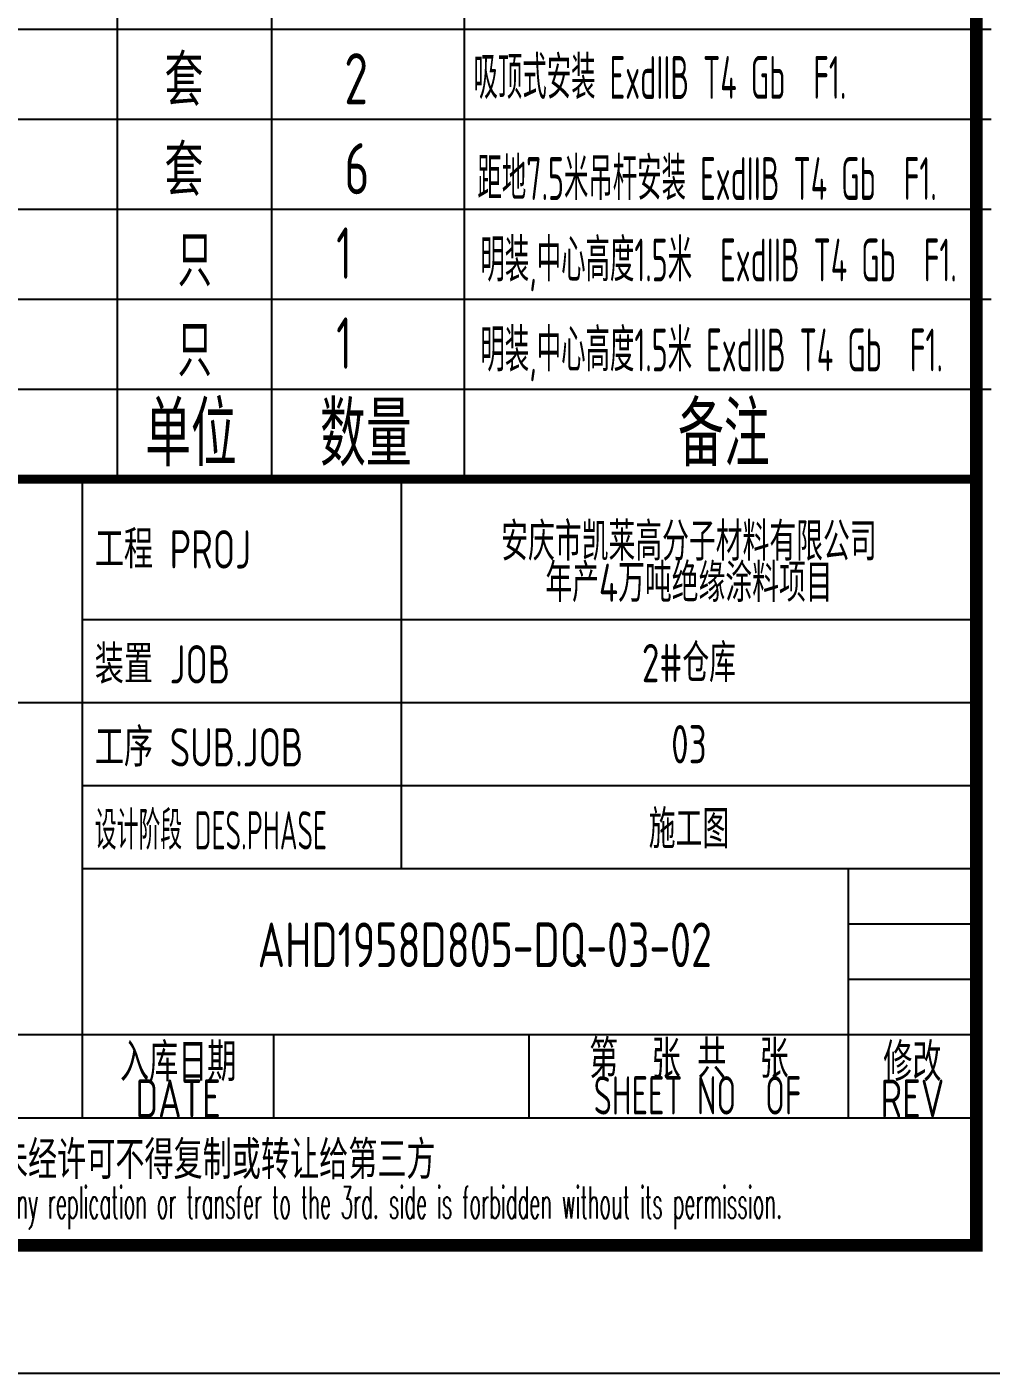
# Model space of a CAD drawing. Extents: x 1151645 to 1632247, y -116298 to 25377.
# Drawn here: x 1321430 to 1328981, y -26383 to -15842 of the extents above; entities that cross this region are included whole.
import ezdxf
from ezdxf.enums import TextEntityAlignment as Align

# ---------------------------------------------------------------- set-up
doc = ezdxf.new("R2010")
doc.units = 0
doc.header["$LTSCALE"] = 1000
doc.header["$MEASUREMENT"] = 0
doc.layers.get('0').update_dxf_attribs({"linetype": 'CONTINUOUS'})
for name, color, linetype in [('AXIS', 3, 'CONTINUOUS'), ('PUB_TITLE', 4, 'CONTINUOUS'), ('TEL_TAB', 7, 'CONTINUOUS'), ('电气', 3, 'CONTINUOUS')]:
    doc.layers.add(name, color=color, linetype=linetype)
doc.styles.add('ECEC_TQ', font='txt_l.shx', dxfattribs={"bigfont": 'hztxt_l.shx'})
doc.styles.add('SCEI', font='sceie.shx', dxfattribs={"width": 0.75, "bigfont": 'sceic.shx'})
doc.styles.add('sceie', font='sceie.shx', dxfattribs={"width": 0.7, "bigfont": 'sceic.shx'})
doc.styles.add('TSSD_Rein', font='Tssdeng.shx', dxfattribs={"width": 0.7, "bigfont": 'hztxt.shx'})

msp = doc.modelspace()

# ---------------------------------------------------------------- linework, layer by layer
for p, q in [((1321864.4, -24383), (1321864.4, -19383)), ((1324364.4, -22433), (1324364.4, -19383)), ((1328864.4, -25383), (1328864.4, -19383)), ((1321864.4, -20483), (1328864.4, -20483)), ((1310864.4, -21133), (1321864.4, -21133)), ((1321864.4, -21133), (1328864.4, -21133)), ((1321864.4, -21783), (1328864.4, -21783)), ((1321864.4, -22433), (1328864.4, -22433)), ((1327864.4, -24383), (1327864.4, -22433)), ((1327864.4, -22866.3), (1328864.4, -22866.3)), ((1327864.4, -23299.6), (1328864.4, -23299.6)), ((1316364.4, -23733), (1328864.4, -23733)), ((1323364.4, -24383), (1323364.4, -23733)), ((1325364.4, -24383), (1325364.4, -23733)), ((1310864.4, -24383), (1328864.4, -24383)), ((1310864.4, -25383), (1328864.4, -25383))]:
    msp.add_line(p, q)
at = {"const_width": 70}
msp.add_lwpolyline([(1328864.4, -19383), (1310864.4, -19383)], dxfattribs=at)
at = {"layer": 'PUB_TITLE'}
msp.add_lwpolyline([(1270464.4, -26383), (1329864.4, -26383), (1329864.4, 15617), (1270464.4, 15617)], close=True, dxfattribs=at)
at = {"layer": 'PUB_TITLE', "const_width": 100}
msp.add_lwpolyline([(1272964.4, -25383), (1328864.4, -25383), (1328864.4, 14617), (1272964.4, 14617)], close=True, dxfattribs=at)
at = {"layer": 'TEL_TAB', "color": 0, "linetype": 'ByBlock', "const_width": 70}
msp.add_lwpolyline([(1328864.4, -13383), (1328864.4, -19383)], dxfattribs=at)
at = {"layer": '电气', "color": 7}
for p, q in [((1322136.8, -5997), (1322136.8, -19383)), ((1323344.6, -5997), (1323344.6, -19383)), ((1324854.3, -5997), (1324854.3, -19383)), ((1310864.4, -15860.4), (1328980.8, -15860.4)), ((1310864.4, -16564.9), (1328980.8, -16564.9)), ((1310864.4, -17269.4), (1328980.8, -17269.4)), ((1310864.4, -17973.9), (1328980.8, -17973.9)), ((1310864.4, -18678.5), (1328980.8, -18678.5))]:
    msp.add_line(p, q, dxfattribs=at)

# ---------------------------------------------------------------- texts
at = {"style": 'sceie'}
for s, width, p in [('工程 PROJ', 0.8, (1321961.3, -20083)), ('装置 JOB', 0.8, (1321961.3, -20983)), ('工序 SUB.JOB', 0.8, (1321961.3, -21633)), ('设计阶段 DES.PHASE', 0.6, (1321961.3, -22283))]:
    msp.add_text(s, height=300, dxfattribs=dict(at, width=width)).set_placement(p)
for s, height, style, width, p in [('入库日期', 300, 'sceie', 0.8, (1322614.4, -23933)), ('第  张 共  张', 300, 'sceie', 0.8, (1326614.4, -23908)), ('修改', 300, 'sceie', 0.8, (1328364.4, -23933)), ('DATE', 300, 'sceie', 0.8, (1322614.4, -24233)), ('SHEET NO  OF  ', 300, 'sceie', 0.7, (1326795.7, -24208)), ('REV', 300, 'sceie', 0.8, (1328364.4, -24233)), ('本文件专有权属安徽华东化工医药工程有限责任公司所有,未经许可不得复制或转让给第三方', 300, 'sceie', 0.8, (1320035.5, -24731.9)), ('The proprietary right of this document belongs to Anhui Huadong Chemical And Medical Engineering  Co.,Ltd.  and any replication or transfer to the 3rd. side is forbidden without its permission. ', 250, 'ECEC_TQ', 0.45, (1319864.4, -25083))]:
    msp.add_text(s, height=height, dxfattribs=dict(style=style, width=width)).set_placement(p, align=Align.MIDDLE)
at = {"style": 'sceie', "width": 0.8}
msp.add_attdef('AHD1958D805-DQ-03-02', text='200320-02-040', height=350, dxfattribs=at).set_placement((1325015.2, -23029.2), align=Align.MIDDLE)
at = {"layer": 'AXIS', "style": 'TSSD_Rein', "width": 0.7}
for s, p in [('安庆市凯莱高分子材料有限公司', (1326614.4, -19855.4)), ('年产4万吨绝缘涂料项目', (1326614.4, -20178.4)), ('2#仓库', (1326614.4, -20808)), ('03', (1326614.4, -21458)), ('施工图', (1326614.4, -22108))]:
    msp.add_text(s, height=300, dxfattribs=at).set_placement(p, align=Align.MIDDLE)
at = {"layer": 'TEL_TAB', "style": 'SCEI', "width": 0.8}
for s, p in [('套', (1322507.5, -16460.4)), ('2', (1323915, -16447.2)), ('套', (1322507.5, -17164.9)), ('6', (1323915, -17151.7))]:
    msp.add_text(s, height=400, dxfattribs=at).set_placement(p)
at = {"layer": '电气', "color": 7, "style": 'sceie'}
for s, height, width, p in [('吸顶式安装 ExdIIB T4 Gb  F1.', 335.488, 0.6, (1324927.1, -16405.5)), ('只', 402.6, 0.7, (1322610.7, -17873.3)), ('1', 402.6, 0.7, (1323852.7, -17814.5)), ('明装,中心高度1.5米  ExdIIB T4 Gb  F1.', 335.488, 0.6, (1324981.2, -17834.9)), ('1', 402.6, 0.7, (1323852.7, -18519)), ('只', 402.6, 0.7, (1322610.7, -18577.8)), ('明装,中心高度1.5米 ExdIIB T4 Gb  F1.', 335.488, 0.6, (1324981.2, -18539.4)), ('单位', 503.23, 0.75, (1322355.6, -19282.3)), ('数量', 503.23, 0.75, (1323725.4, -19282.3)), ('备注', 503.23, 0.75, (1326529.2, -19282.3))]:
    msp.add_text(s, height=height, dxfattribs=dict(at, width=width)).set_placement(p)
at = {"layer": '电气', "color": 1, "style": 'sceie', "width": 0.6}
msp.add_text('距地7.5米吊杆安装 ExdIIB T4 Gb  F1.', height=335.488, dxfattribs=at).set_placement((1324957.7, -17197.1))

doc.saveas('drawing.dxf')
